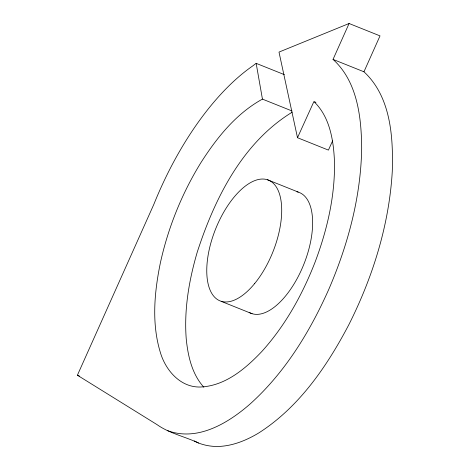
<?xml version="1.0" encoding="UTF-8"?>
<svg xmlns="http://www.w3.org/2000/svg" width="470" height="470" viewBox="0 0 470 470"><rect width="100%" height="100%" fill="white"/><g stroke="black" fill="none" stroke-linecap="round" stroke-linejoin="round"><path stroke-width="0.7" d="M363.95 71.787L380.013 35.885L349.093 23.5L333.036 59.402L363.95 71.787C390.864 96.697 393.331 136.952 392.28 171.344C389.178 224.836 372.851 277.012 348.846 324.7C326.95 366.424 299.008 407.302 258.629 433.035C245.975 440.619 231.71 446.394 216.764 446.5C210.537 446.406 204.356 445.29 198.546 443.028C184.886 436.53 169.417 433.446 156.951 424.575L77.403 375.23L153.778 204.503A204.256 96.891 -68.2 0 1 252.49 66.088L256.162 63.344L284.391 74.654M332.596 140.9L328.418 150.106L297.498 137.716L313.907 101.555C330.005 116.96 333.6 140.671 334.493 161.939C335.081 196.231 327.114 230.171 315.082 262.113C302.48 294.514 285.313 325.51 261.913 351.396C245.616 368.609 225.306 385.958 200.467 387.016C180.239 387.65 165.293 369.961 160.188 351.889C151.487 322.972 154.418 292.017 160.376 262.865C168.16 227.486 181.919 193.423 200.943 162.591C216.834 137.692 236.14 113.54 262.442 99.117L292.017 110.967M292.093 112.242C242.432 142.692 214.661 198.44 197.241 252.161C189.022 280.196 183.97 309.577 186.232 338.858C187.935 355.996 191.966 374.126 203.863 387.233M349.093 23.5L278.998 52.088L297.498 137.716M167.631 430.643C197.353 441.735 228.032 423.229 249.881 404.188C284.855 372.81 309.883 331.879 328.83 289.25C347.994 244.711 360.907 196.836 361.677 148.138C361.406 117.077 357.37 81.486 333.036 59.402M314.583 101.82L315.928 102.36M267.301 179.675L298.221 192.06M221.188 301.346L252.108 313.737M77.403 375.23L79.424 376.041M194.269 440.96L198.546 443.028M256.162 63.344L262.442 99.117M296.946 191.784A65.048 30.856 -68.2 0 1 304.002 263.882A65.048 30.856 -68.2 0 1 249.165 312.409M254.634 283.58A65.048 30.856 -68.2 0 0 270.244 181.003A65.048 30.856 -68.2 0 0 207.852 256.949A65.048 30.856 -68.2 0 0 254.634 283.58"/></g></svg>
